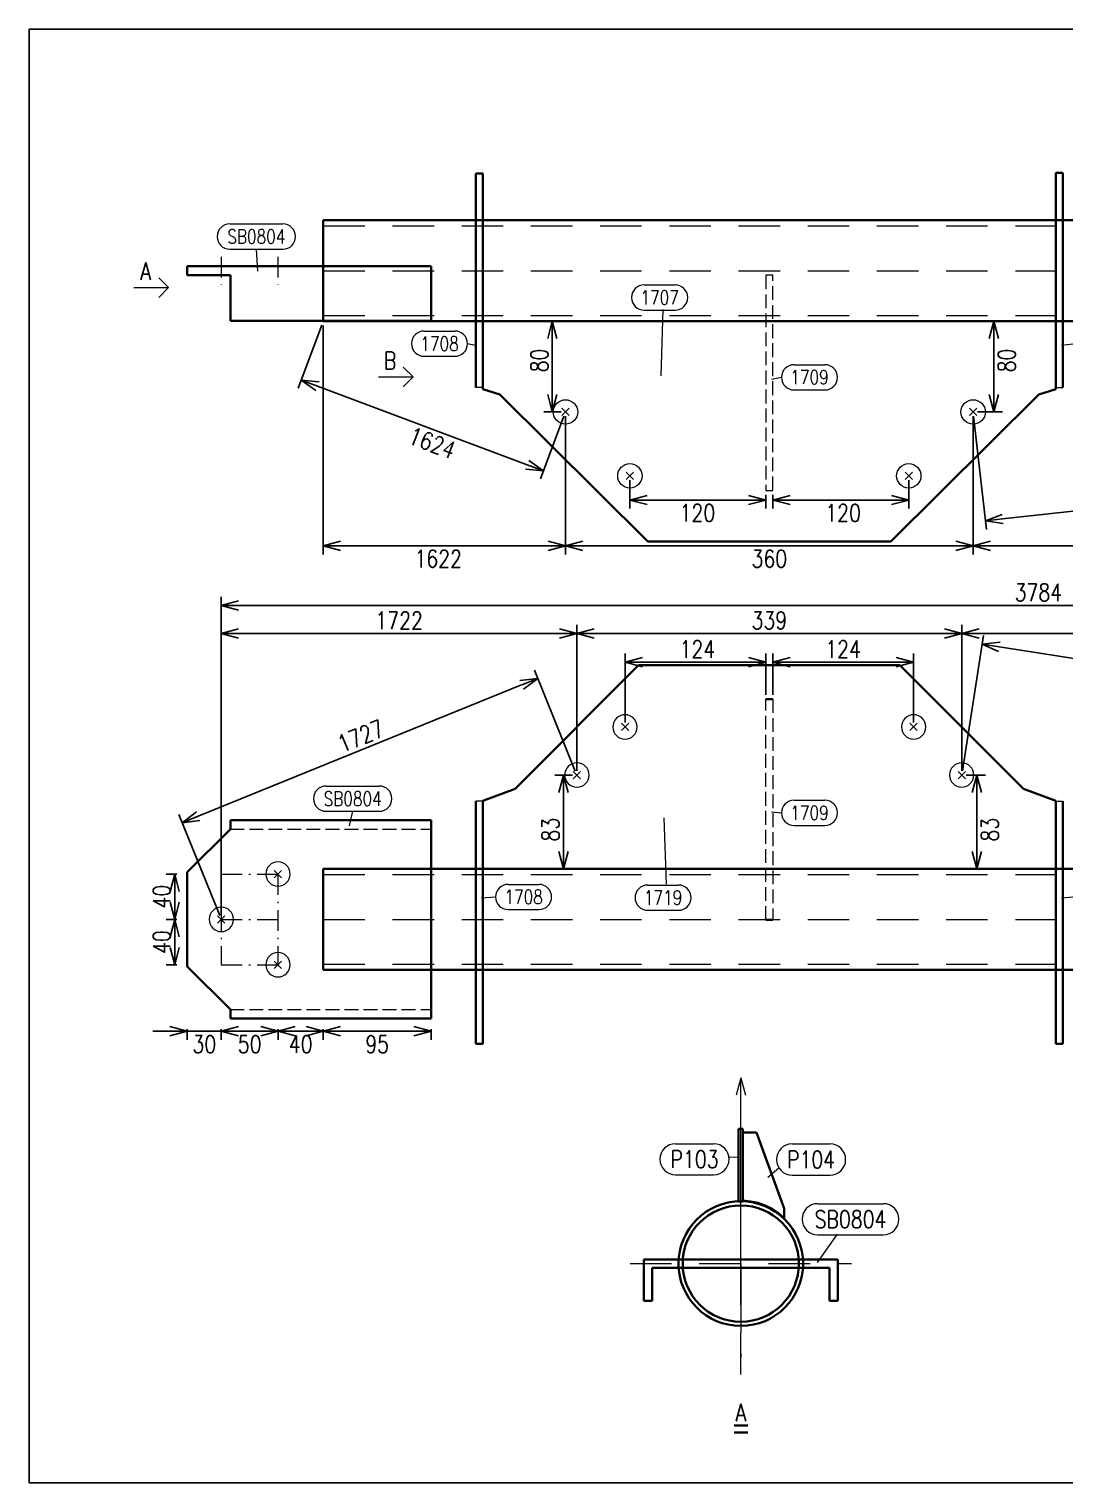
# Model space of a CAD drawing. Extents: x 154981 to 165753, y -86801 to -82885.
# Drawn here: x 158292.1 to 158441.8, y -83946.7 to -83736.7 of the extents above; entities that cross this region are included whole.
import ezdxf
from ezdxf.enums import TextEntityAlignment as Align

# ---------------------------------------------------------------- set-up
doc = ezdxf.new("R2010")
doc.units = 0
doc.header["$MEASUREMENT"] = 0
for name, pattern in [('一点画线', [5.2, 3, -1, 0.2, -1]), ('虚线', [2.75, 2, -0.75]), ('长一点画线', [16.5, 10, -3, 0.5, -3]), ('长虚线', [10, 6, -4])]:
    doc.linetypes.add(name, pattern=pattern)
doc.layers.get('0').update_dxf_attribs({"linetype": 'CONTINUOUS', "lineweight": 25})
doc.layers.get('Defpoints').update_dxf_attribs({"linetype": 'CONTINUOUS'})
doc.layers.add('4', color=7, linetype='CONTINUOUS', lineweight=25)
doc.layers.add('5', color=7, linetype='CONTINUOUS', lineweight=25)
doc.styles.add('DimFont', font='simplex.shx', dxfattribs={"width": 0.8, "bigfont": 'gbhzfs.shx'})
doc.styles.get("Standard").update_dxf_attribs({"font": 'simplex.shx', "width": 0.7, "height": 3, "bigfont": 'gbhzfs.shx'})
doc.dimstyles.new('DHDxfDimStyleOpen30', dxfattribs={"dimtxt": 2.5, "dimasz": 2.5, "dimexe": 1.25, "dimexo": 0.625, "dimtad": 2, "dimtxsty": 'DimFont', "dimblk": 'OPEN30', "dimblk1": 'OPEN30', "dimblk2": 'OPEN30', "dimcen": 2.5, "dimadec": 0, "dimazin": 0, "dimtfac": 1, "dimtmove": 0, "dimatfit": 3, "dimfxl": 0, "dimarcsym": 0})

# ---------------------------------------------------------------- blocks, each defined once
blk = doc.blocks.new('_OPEN30')
at = {"color": 0, "linetype": 'ByBlock', "lineweight": -2}
for p, q in [((-1, 0.268), (0, 0)), ((0, 0), (-1, -0.268)), ((0, 0), (-1, 0))]:
    blk.add_line(p, q, dxfattribs=at)
blk = doc.blocks.new('*D371')
at = {"layer": '5', "color": 3, "linetype": 'Continuous', "lineweight": -2}
for p, q in [((158419.24, -83801.82), (158419.24, -83805.94)), ((158399.58, -83803.92), (158399.58, -83805.94)), ((158416.74, -83804.69), (158402.08, -83804.69))]:
    blk.add_line(p, q, dxfattribs=at)
at = {"layer": 'Defpoints', "color": 0, "linetype": 'Continuous'}
for p in [(158419.24, -83801.2), (158399.58, -83803.29), (158399.58, -83804.69)]:
    blk.add_point(p, dxfattribs=at)
at = {"layer": '5', "color": 3, "linetype": 'Continuous', "lineweight": -2, "xscale": 2.5, "yscale": 2.5, "zscale": 2.5, "rotation": 180}
blk.add_blockref('_OPEN30', (158399.58, -83804.69), dxfattribs=at)
at = {"layer": '5', "color": 3, "linetype": 'Continuous', "lineweight": -2, "xscale": 2.5, "yscale": 2.5, "zscale": 2.5}
blk.add_blockref('_OPEN30', (158419.24, -83804.69), dxfattribs=at)
at = {"layer": '5', "color": 6, "linetype": 'Continuous', "lineweight": 18, "insert": (158409.75, -83806.56), "char_height": 2.5, "attachment_point": 5, "line_spacing_factor": 0.6, "style": 'DimFont'}
blk.add_mtext('120', dxfattribs=at)
blk = doc.blocks.new('*D372')
at = {"layer": '5', "color": 3, "linetype": 'Continuous', "lineweight": -2}
for p, q in [((158378.94, -83801.82), (158378.94, -83805.94)), ((158381.44, -83804.69), (158396.1, -83804.69)), ((158398.6, -83803.92), (158398.6, -83805.94))]:
    blk.add_line(p, q, dxfattribs=at)
at = {"layer": 'Defpoints', "color": 0, "linetype": 'Continuous'}
for p in [(158378.94, -83801.2), (158398.6, -83803.29), (158398.6, -83804.69)]:
    blk.add_point(p, dxfattribs=at)
at = {"layer": '5', "color": 3, "linetype": 'Continuous', "lineweight": -2, "xscale": 2.5, "yscale": 2.5, "zscale": 2.5, "rotation": 180}
blk.add_blockref('_OPEN30', (158378.94, -83804.69), dxfattribs=at)
at = {"layer": '5', "color": 3, "linetype": 'Continuous', "lineweight": -2, "xscale": 2.5, "yscale": 2.5, "zscale": 2.5}
blk.add_blockref('_OPEN30', (158398.6, -83804.69), dxfattribs=at)
at = {"layer": '5', "color": 6, "linetype": 'Continuous', "lineweight": 18, "insert": (158388.69, -83806.56), "char_height": 2.5, "attachment_point": 5, "line_spacing_factor": 0.6, "style": 'DimFont'}
blk.add_mtext('120', dxfattribs=at)
blk = doc.blocks.new('*D373')
at = {"layer": '5', "color": 3, "linetype": 'Continuous', "lineweight": -2}
for p, q in [((158545.3, -83779.49), (158545.3, -83812.55)), ((158428.55, -83792.6), (158428.55, -83812.55)), ((158431.05, -83811.3), (158542.8, -83811.3))]:
    blk.add_line(p, q, dxfattribs=at)
at = {"layer": 'Defpoints', "color": 0, "linetype": 'Continuous'}
for p in [(158545.3, -83778.87), (158428.55, -83791.97), (158545.3, -83811.3)]:
    blk.add_point(p, dxfattribs=at)
at = {"layer": '5', "color": 3, "linetype": 'Continuous', "lineweight": -2, "xscale": 2.5, "yscale": 2.5, "zscale": 2.5, "rotation": 180}
blk.add_blockref('_OPEN30', (158428.55, -83811.3), dxfattribs=at)
at = {"layer": '5', "color": 3, "linetype": 'Continuous', "lineweight": -2, "xscale": 2.5, "yscale": 2.5, "zscale": 2.5}
blk.add_blockref('_OPEN30', (158545.3, -83811.3), dxfattribs=at)
at = {"layer": '5', "color": 6, "linetype": 'Continuous', "lineweight": 18, "insert": (158483.06, -83813.17), "char_height": 2.5, "attachment_point": 5, "line_spacing_factor": 0.6, "style": 'DimFont'}
blk.add_mtext('1622', dxfattribs=at)
blk = doc.blocks.new('*D374')
at = {"layer": '5', "color": 3, "linetype": 'Continuous', "lineweight": -2}
for p, q in [((158369.63, -83792.6), (158369.63, -83812.55)), ((158428.55, -83792.6), (158428.55, -83812.55)), ((158372.13, -83811.3), (158426.05, -83811.3))]:
    blk.add_line(p, q, dxfattribs=at)
at = {"layer": 'Defpoints', "color": 0, "linetype": 'Continuous'}
for p in [(158369.63, -83791.97), (158428.55, -83791.97), (158428.55, -83811.3)]:
    blk.add_point(p, dxfattribs=at)
at = {"layer": '5', "color": 3, "linetype": 'Continuous', "lineweight": -2, "xscale": 2.5, "yscale": 2.5, "zscale": 2.5, "rotation": 180}
blk.add_blockref('_OPEN30', (158369.63, -83811.3), dxfattribs=at)
at = {"layer": '5', "color": 3, "linetype": 'Continuous', "lineweight": -2, "xscale": 2.5, "yscale": 2.5, "zscale": 2.5}
blk.add_blockref('_OPEN30', (158428.55, -83811.3), dxfattribs=at)
at = {"layer": '5', "color": 6, "linetype": 'Continuous', "lineweight": 18, "insert": (158399.09, -83813.17), "char_height": 2.5, "attachment_point": 5, "line_spacing_factor": 0.6, "style": 'DimFont'}
blk.add_mtext('360', dxfattribs=at)
blk = doc.blocks.new('*D375')
at = {"layer": '5', "color": 3, "linetype": 'Continuous', "lineweight": -2}
for p, q in [((158334.64, -83779.49), (158334.64, -83812.55)), ((158369.63, -83792.6), (158369.63, -83812.55)), ((158337.14, -83811.3), (158367.13, -83811.3))]:
    blk.add_line(p, q, dxfattribs=at)
at = {"layer": 'Defpoints', "color": 0, "linetype": 'Continuous'}
for p in [(158334.64, -83778.87), (158369.63, -83791.97), (158369.63, -83811.3)]:
    blk.add_point(p, dxfattribs=at)
at = {"layer": '5', "color": 3, "linetype": 'Continuous', "lineweight": -2, "xscale": 2.5, "yscale": 2.5, "zscale": 2.5, "rotation": 180}
blk.add_blockref('_OPEN30', (158334.64, -83811.3), dxfattribs=at)
at = {"layer": '5', "color": 3, "linetype": 'Continuous', "lineweight": -2, "xscale": 2.5, "yscale": 2.5, "zscale": 2.5}
blk.add_blockref('_OPEN30', (158369.63, -83811.3), dxfattribs=at)
at = {"layer": '5', "color": 6, "linetype": 'Continuous', "lineweight": 18, "insert": (158351.24, -83813.17), "char_height": 2.5, "attachment_point": 5, "line_spacing_factor": 0.6, "style": 'DimFont'}
blk.add_mtext('1622', dxfattribs=at)
blk = doc.blocks.new('*D376')
at = {"layer": '5', "color": 3, "linetype": 'Continuous', "lineweight": -2}
for p, q in [((158319.9, -83864.64), (158319.9, -83818.66)), ((158560.05, -83864.64), (158560.05, -83818.66)), ((158322.4, -83819.91), (158557.55, -83819.91))]:
    blk.add_line(p, q, dxfattribs=at)
at = {"layer": 'Defpoints', "color": 0, "linetype": 'Continuous'}
for p in [(158560.05, -83819.91), (158319.9, -83865.27), (158560.05, -83865.27)]:
    blk.add_point(p, dxfattribs=at)
at = {"layer": '5', "color": 3, "linetype": 'Continuous', "lineweight": -2, "xscale": 2.5, "yscale": 2.5, "zscale": 2.5, "rotation": 180}
blk.add_blockref('_OPEN30', (158319.9, -83819.91), dxfattribs=at)
at = {"layer": '5', "color": 3, "linetype": 'Continuous', "lineweight": -2, "xscale": 2.5, "yscale": 2.5, "zscale": 2.5}
blk.add_blockref('_OPEN30', (158560.05, -83819.91), dxfattribs=at)
at = {"layer": '5', "color": 6, "linetype": 'Continuous', "lineweight": 18, "insert": (158437.97, -83818.04), "char_height": 2.5, "attachment_point": 5, "line_spacing_factor": 0.6, "style": 'DimFont'}
blk.add_mtext('3784', dxfattribs=at)
blk = doc.blocks.new('*D377')
at = {"layer": '5', "color": 3, "linetype": 'Continuous', "lineweight": -2}
for p, q in [((158429.17, -83778.87), (158432.77, -83778.87)), ((158431.52, -83781.37), (158431.52, -83789.47)), ((158429.17, -83791.97), (158432.77, -83791.97))]:
    blk.add_line(p, q, dxfattribs=at)
at = {"layer": 'Defpoints', "color": 0, "linetype": 'Continuous'}
for p in [(158428.55, -83778.87), (158428.55, -83791.97), (158431.52, -83791.97)]:
    blk.add_point(p, dxfattribs=at)
at = {"layer": '5', "color": 3, "linetype": 'Continuous', "lineweight": -2, "xscale": 2.5, "yscale": 2.5, "zscale": 2.5}
for p, rotation in [((158431.52, -83778.87), 90), ((158431.52, -83791.97), 270)]:
    blk.add_blockref('_OPEN30', p, dxfattribs=dict(at, rotation=rotation))
at = {"layer": '5', "color": 6, "linetype": 'Continuous', "lineweight": 18, "insert": (158433.4, -83784.54), "char_height": 2.5, "attachment_point": 5, "rotation": 90, "line_spacing_factor": 0.6, "style": 'DimFont'}
blk.add_mtext('80', dxfattribs=at)
blk = doc.blocks.new('*D378')
at = {"layer": '5', "color": 3, "linetype": 'Continuous', "lineweight": -2}
for p, q in [((158369.01, -83778.87), (158366.48, -83778.87)), ((158367.73, -83781.37), (158367.73, -83789.47)), ((158369.01, -83791.97), (158366.48, -83791.97))]:
    blk.add_line(p, q, dxfattribs=at)
at = {"layer": 'Defpoints', "color": 0, "linetype": 'Continuous'}
for p in [(158369.63, -83778.87), (158367.73, -83791.97), (158369.63, -83791.97)]:
    blk.add_point(p, dxfattribs=at)
at = {"layer": '5', "color": 3, "linetype": 'Continuous', "lineweight": -2, "xscale": 2.5, "yscale": 2.5, "zscale": 2.5}
for p, rotation in [((158367.73, -83778.87), 90), ((158367.73, -83791.97), 270)]:
    blk.add_blockref('_OPEN30', p, dxfattribs=dict(at, rotation=rotation))
at = {"layer": '5', "color": 6, "linetype": 'Continuous', "lineweight": 18, "insert": (158365.86, -83784.54), "char_height": 2.5, "attachment_point": 5, "rotation": 90, "line_spacing_factor": 0.6, "style": 'DimFont'}
blk.add_mtext('80', dxfattribs=at)
blk = doc.blocks.new('*D379')
at = {"layer": '5', "color": 3, "linetype": 'Continuous', "lineweight": -2}
for p, q in [((158545.37, -83779.49), (158547.21, -83795.85)), ((158428.61, -83792.59), (158430.45, -83808.95)), ((158544.58, -83794.89), (158432.8, -83807.43))]:
    blk.add_line(p, q, dxfattribs=at)
at = {"layer": 'Defpoints', "color": 0, "linetype": 'Continuous'}
for p in [(158545.3, -83778.87), (158428.55, -83791.97), (158430.31, -83807.71)]:
    blk.add_point(p, dxfattribs=at)
at = {"layer": '5', "color": 3, "linetype": 'Continuous', "lineweight": -2, "xscale": 2.5, "yscale": 2.5, "zscale": 2.5}
for p, rotation in [((158547.07, -83794.61), 6.402199934181025), ((158430.31, -83807.71), 186.4021999341811)]:
    blk.add_blockref('_OPEN30', p, dxfattribs=dict(at, rotation=rotation))
at = {"layer": '5', "color": 6, "linetype": 'Continuous', "lineweight": 18, "insert": (158483.96, -83803.58), "char_height": 2.5, "attachment_point": 5, "rotation": 6.4022, "line_spacing_factor": 0.6, "style": 'DimFont'}
blk.add_mtext('1624', dxfattribs=at)
blk = doc.blocks.new('*D380')
at = {"layer": '5', "color": 3, "linetype": 'Continuous', "lineweight": -2}
for p, q in [((158334.42, -83779.45), (158331.02, -83788.54)), ((158333.8, -83788.25), (158364.11, -83799.6)), ((158369.41, -83792.56), (158366.01, -83801.64))]:
    blk.add_line(p, q, dxfattribs=at)
at = {"layer": 'Defpoints', "color": 0, "linetype": 'Continuous'}
for p in [(158334.64, -83778.87), (158369.63, -83791.97), (158366.45, -83800.47)]:
    blk.add_point(p, dxfattribs=at)
at = {"layer": '5', "color": 3, "linetype": 'Continuous', "lineweight": -2, "xscale": 2.5, "yscale": 2.5, "zscale": 2.5}
for p, rotation in [((158331.46, -83787.37), 159.47432344717), ((158366.45, -83800.47), 339.4743234471699)]:
    blk.add_blockref('_OPEN30', p, dxfattribs=dict(at, rotation=rotation))
at = {"layer": '5', "color": 6, "linetype": 'Continuous', "lineweight": 18, "insert": (158350.36, -83796.45), "char_height": 2.5, "attachment_point": 5, "rotation": 339.4743, "line_spacing_factor": 0.6, "style": 'DimFont'}
blk.add_mtext('1624', dxfattribs=at)
blk = doc.blocks.new('板孔21.5')
at = {"layer": '5', "color": 7, "linetype": 'Continuous', "lineweight": 13}
for p, q in [((-0.3, -0.3), (0.3, 0.3)), ((0.3, -0.3), (-0.3, 0.3))]:
    blk.add_line(p, q, dxfattribs=at)
blk.add_circle((0, 0), 1, dxfattribs=at)
blk = doc.blocks.new('*D381')
at = {"layer": '5', "color": 3, "linetype": 'Continuous', "lineweight": -2}
for p, q in [((158399.58, -83832.81), (158399.58, -83826.86)), ((158419.94, -83836.84), (158419.94, -83826.86)), ((158417.44, -83828.11), (158402.08, -83828.11))]:
    blk.add_line(p, q, dxfattribs=at)
at = {"layer": 'Defpoints', "color": 0, "linetype": 'Continuous'}
for p in [(158399.58, -83828.11), (158399.58, -83833.44), (158419.94, -83837.47)]:
    blk.add_point(p, dxfattribs=at)
at = {"layer": '5', "color": 3, "linetype": 'Continuous', "lineweight": -2, "xscale": 2.5, "yscale": 2.5, "zscale": 2.5, "rotation": 180}
blk.add_blockref('_OPEN30', (158399.58, -83828.11), dxfattribs=at)
at = {"layer": '5', "color": 3, "linetype": 'Continuous', "lineweight": -2, "xscale": 2.5, "yscale": 2.5, "zscale": 2.5}
blk.add_blockref('_OPEN30', (158419.94, -83828.11), dxfattribs=at)
at = {"layer": '5', "color": 6, "linetype": 'Continuous', "lineweight": 18, "insert": (158409.75, -83826.24), "char_height": 2.5, "attachment_point": 5, "line_spacing_factor": 0.6, "style": 'DimFont'}
blk.add_mtext('124', dxfattribs=at)
blk = doc.blocks.new('*D382')
at = {"layer": '5', "color": 3, "linetype": 'Continuous', "lineweight": -2}
for p, q in [((158378.24, -83836.84), (158378.24, -83826.86)), ((158398.6, -83832.81), (158398.6, -83826.86)), ((158380.74, -83828.11), (158396.1, -83828.11))]:
    blk.add_line(p, q, dxfattribs=at)
at = {"layer": 'Defpoints', "color": 0, "linetype": 'Continuous'}
for p in [(158398.6, -83828.11), (158398.6, -83833.44), (158378.24, -83837.47)]:
    blk.add_point(p, dxfattribs=at)
at = {"layer": '5', "color": 3, "linetype": 'Continuous', "lineweight": -2, "xscale": 2.5, "yscale": 2.5, "zscale": 2.5, "rotation": 180}
blk.add_blockref('_OPEN30', (158378.24, -83828.11), dxfattribs=at)
at = {"layer": '5', "color": 3, "linetype": 'Continuous', "lineweight": -2, "xscale": 2.5, "yscale": 2.5, "zscale": 2.5}
blk.add_blockref('_OPEN30', (158398.6, -83828.11), dxfattribs=at)
at = {"layer": '5', "color": 6, "linetype": 'Continuous', "lineweight": 18, "insert": (158388.69, -83826.24), "char_height": 2.5, "attachment_point": 5, "line_spacing_factor": 0.6, "style": 'DimFont'}
blk.add_mtext('124', dxfattribs=at)
blk = doc.blocks.new('*D383')
at = {"layer": '5', "color": 3, "linetype": 'Continuous', "lineweight": -2}
for p, q in [((158426.89, -83843.79), (158426.89, -83822.71)), ((158560.05, -83864.64), (158560.05, -83822.71)), ((158429.39, -83823.96), (158557.55, -83823.96))]:
    blk.add_line(p, q, dxfattribs=at)
at = {"layer": 'Defpoints', "color": 0, "linetype": 'Continuous'}
for p in [(158560.05, -83823.96), (158426.89, -83844.42), (158560.05, -83865.27)]:
    blk.add_point(p, dxfattribs=at)
at = {"layer": '5', "color": 3, "linetype": 'Continuous', "lineweight": -2, "xscale": 2.5, "yscale": 2.5, "zscale": 2.5, "rotation": 180}
blk.add_blockref('_OPEN30', (158426.89, -83823.96), dxfattribs=at)
at = {"layer": '5', "color": 3, "linetype": 'Continuous', "lineweight": -2, "xscale": 2.5, "yscale": 2.5, "zscale": 2.5}
blk.add_blockref('_OPEN30', (158560.05, -83823.96), dxfattribs=at)
at = {"layer": '5', "color": 6, "linetype": 'Continuous', "lineweight": 18, "insert": (158493.47, -83822.08), "char_height": 2.5, "attachment_point": 5, "line_spacing_factor": 0.6, "style": 'DimFont'}
blk.add_mtext('1722', dxfattribs=at)
blk = doc.blocks.new('*D384')
at = {"layer": '5', "color": 3, "linetype": 'Continuous', "lineweight": -2}
for p, q in [((158371.29, -83843.79), (158371.29, -83822.71)), ((158426.89, -83843.79), (158426.89, -83822.71)), ((158373.79, -83823.96), (158424.39, -83823.96))]:
    blk.add_line(p, q, dxfattribs=at)
at = {"layer": 'Defpoints', "color": 0, "linetype": 'Continuous'}
for p in [(158426.89, -83823.96), (158371.29, -83844.42), (158426.89, -83844.42)]:
    blk.add_point(p, dxfattribs=at)
at = {"layer": '5', "color": 3, "linetype": 'Continuous', "lineweight": -2, "xscale": 2.5, "yscale": 2.5, "zscale": 2.5, "rotation": 180}
blk.add_blockref('_OPEN30', (158371.29, -83823.96), dxfattribs=at)
at = {"layer": '5', "color": 3, "linetype": 'Continuous', "lineweight": -2, "xscale": 2.5, "yscale": 2.5, "zscale": 2.5}
blk.add_blockref('_OPEN30', (158426.89, -83823.96), dxfattribs=at)
at = {"layer": '5', "color": 6, "linetype": 'Continuous', "lineweight": 18, "insert": (158399.09, -83822.08), "char_height": 2.5, "attachment_point": 5, "line_spacing_factor": 0.6, "style": 'DimFont'}
blk.add_mtext('339', dxfattribs=at)
blk = doc.blocks.new('*D385')
at = {"layer": '5', "color": 3, "linetype": 'Continuous', "lineweight": -2}
for p, q in [((158319.9, -83864.64), (158319.9, -83822.71)), ((158371.29, -83843.79), (158371.29, -83822.71)), ((158322.4, -83823.96), (158368.79, -83823.96))]:
    blk.add_line(p, q, dxfattribs=at)
at = {"layer": 'Defpoints', "color": 0, "linetype": 'Continuous'}
for p in [(158371.29, -83823.96), (158371.29, -83844.42), (158319.9, -83865.27)]:
    blk.add_point(p, dxfattribs=at)
at = {"layer": '5', "color": 3, "linetype": 'Continuous', "lineweight": -2, "xscale": 2.5, "yscale": 2.5, "zscale": 2.5, "rotation": 180}
blk.add_blockref('_OPEN30', (158319.9, -83823.96), dxfattribs=at)
at = {"layer": '5', "color": 3, "linetype": 'Continuous', "lineweight": -2, "xscale": 2.5, "yscale": 2.5, "zscale": 2.5}
blk.add_blockref('_OPEN30', (158371.29, -83823.96), dxfattribs=at)
at = {"layer": '5', "color": 6, "linetype": 'Continuous', "lineweight": 18, "insert": (158345.59, -83822.08), "char_height": 2.5, "attachment_point": 5, "line_spacing_factor": 0.6, "style": 'DimFont'}
blk.add_mtext('1722', dxfattribs=at)
blk = doc.blocks.new('*D386')
at = {"layer": '5', "color": 3, "linetype": 'Continuous', "lineweight": -2}
for p, q in [((158427.51, -83844.42), (158430.34, -83844.42)), ((158429.09, -83855.48), (158429.09, -83846.92)), ((158427.51, -83857.98), (158430.34, -83857.98))]:
    blk.add_line(p, q, dxfattribs=at)
at = {"layer": 'Defpoints', "color": 0, "linetype": 'Continuous'}
for p in [(158426.89, -83844.42), (158429.09, -83844.42), (158426.89, -83857.98)]:
    blk.add_point(p, dxfattribs=at)
at = {"layer": '5', "color": 3, "linetype": 'Continuous', "lineweight": -2, "xscale": 2.5, "yscale": 2.5, "zscale": 2.5}
for p, rotation in [((158429.09, -83844.42), 90), ((158429.09, -83857.98), 270)]:
    blk.add_blockref('_OPEN30', p, dxfattribs=dict(at, rotation=rotation))
at = {"layer": '5', "color": 6, "linetype": 'Continuous', "lineweight": 18, "insert": (158430.97, -83852.31), "char_height": 2.5, "attachment_point": 5, "rotation": 90, "line_spacing_factor": 0.6, "style": 'DimFont'}
blk.add_mtext('83', dxfattribs=at)
blk = doc.blocks.new('*D387')
at = {"layer": '5', "color": 3, "linetype": 'Continuous', "lineweight": -2}
for p, q in [((158370.66, -83844.42), (158368.1, -83844.42)), ((158369.35, -83855.48), (158369.35, -83846.92)), ((158370.66, -83857.98), (158368.1, -83857.98))]:
    blk.add_line(p, q, dxfattribs=at)
at = {"layer": 'Defpoints', "color": 0, "linetype": 'Continuous'}
for p in [(158369.35, -83844.42), (158371.29, -83844.42), (158371.29, -83857.98)]:
    blk.add_point(p, dxfattribs=at)
at = {"layer": '5', "color": 3, "linetype": 'Continuous', "lineweight": -2, "xscale": 2.5, "yscale": 2.5, "zscale": 2.5}
for p, rotation in [((158369.35, -83844.42), 90), ((158369.35, -83857.98), 270)]:
    blk.add_blockref('_OPEN30', p, dxfattribs=dict(at, rotation=rotation))
at = {"layer": '5', "color": 6, "linetype": 'Continuous', "lineweight": 18, "insert": (158367.48, -83852.31), "char_height": 2.5, "attachment_point": 5, "rotation": 90, "line_spacing_factor": 0.6, "style": 'DimFont'}
blk.add_mtext('83', dxfattribs=at)
blk = doc.blocks.new('*D388')
at = {"layer": '5', "color": 3, "linetype": 'Continuous', "lineweight": -2}
for p, q in [((158426.99, -83843.8), (158430.04, -83824.28)), ((158560.54, -83845.98), (158432.32, -83825.9)), ((158560.14, -83864.65), (158563.2, -83845.13))]:
    blk.add_line(p, q, dxfattribs=at)
at = {"layer": 'Defpoints', "color": 0, "linetype": 'Continuous'}
for p in [(158429.85, -83825.52), (158426.89, -83844.42), (158560.05, -83865.27)]:
    blk.add_point(p, dxfattribs=at)
at = {"layer": '5', "color": 3, "linetype": 'Continuous', "lineweight": -2, "xscale": 2.5, "yscale": 2.5, "zscale": 2.5}
for p, rotation in [((158429.85, -83825.52), 171.1003112981904), ((158563.01, -83846.37), 351.1003112981903)]:
    blk.add_blockref('_OPEN30', p, dxfattribs=dict(at, rotation=rotation))
at = {"layer": '5', "color": 6, "linetype": 'Continuous', "lineweight": 18, "insert": (158492.5, -83833.43), "char_height": 2.5, "attachment_point": 5, "rotation": 351.1003, "line_spacing_factor": 0.6, "style": 'DimFont'}
blk.add_mtext('1727', dxfattribs=at)
blk = doc.blocks.new('*D389')
at = {"layer": '5', "color": 3, "linetype": 'Continuous', "lineweight": -2}
for p, q in [((158371.05, -83843.84), (158365.15, -83829.29)), ((158316.54, -83850.36), (158363.3, -83831.39)), ((158319.66, -83864.69), (158313.76, -83850.14))]:
    blk.add_line(p, q, dxfattribs=at)
at = {"layer": 'Defpoints', "color": 0, "linetype": 'Continuous'}
for p in [(158365.62, -83830.45), (158371.29, -83844.42), (158319.9, -83865.27)]:
    blk.add_point(p, dxfattribs=at)
at = {"layer": '5', "color": 3, "linetype": 'Continuous', "lineweight": -2, "xscale": 2.5, "yscale": 2.5, "zscale": 2.5}
for p, rotation in [((158365.62, -83830.45), 22.08376560444265), ((158314.23, -83851.3), 202.0837656044426)]:
    blk.add_blockref('_OPEN30', p, dxfattribs=dict(at, rotation=rotation))
at = {"layer": '5', "color": 6, "linetype": 'Continuous', "lineweight": 18, "insert": (158340.04, -83838.8), "char_height": 2.5, "attachment_point": 5, "rotation": 22.0838, "line_spacing_factor": 0.6, "style": 'DimFont'}
blk.add_mtext('1727', dxfattribs=at)
blk = doc.blocks.new('*D396')
at = {"layer": '5', "color": 3, "linetype": 'Continuous', "lineweight": -2}
for p, q in [((158313.45, -83865.27), (158311.91, -83865.27)), ((158313.16, -83867.77), (158313.16, -83869.32)), ((158313.45, -83871.82), (158311.91, -83871.82))]:
    blk.add_line(p, q, dxfattribs=at)
at = {"layer": 'Defpoints', "color": 0, "linetype": 'Continuous'}
for p in [(158314.07, -83865.27), (158313.16, -83871.82), (158314.07, -83871.82)]:
    blk.add_point(p, dxfattribs=at)
at = {"layer": '5', "color": 3, "linetype": 'Continuous', "lineweight": -2, "xscale": 2.5, "yscale": 2.5, "zscale": 2.5}
for p, rotation in [((158313.16, -83865.27), 90), ((158313.16, -83871.82), 270)]:
    blk.add_blockref('_OPEN30', p, dxfattribs=dict(at, rotation=rotation))
at = {"layer": '5', "color": 6, "linetype": 'Continuous', "lineweight": 18, "insert": (158311.28, -83868.55), "char_height": 2.5, "attachment_point": 5, "rotation": 90, "line_spacing_factor": 0.6, "style": 'DimFont'}
blk.add_mtext('40', dxfattribs=at)
blk = doc.blocks.new('*D397')
at = {"layer": '5', "color": 3, "linetype": 'Continuous', "lineweight": -2}
for p, q in [((158313.45, -83858.72), (158311.91, -83858.72)), ((158313.16, -83861.22), (158313.16, -83862.77)), ((158313.45, -83865.27), (158311.91, -83865.27))]:
    blk.add_line(p, q, dxfattribs=at)
at = {"layer": 'Defpoints', "color": 0, "linetype": 'Continuous'}
for p in [(158314.07, -83858.72), (158313.16, -83865.27), (158314.07, -83865.27)]:
    blk.add_point(p, dxfattribs=at)
at = {"layer": '5', "color": 3, "linetype": 'Continuous', "lineweight": -2, "xscale": 2.5, "yscale": 2.5, "zscale": 2.5}
for p, rotation in [((158313.16, -83858.72), 90), ((158313.16, -83865.27), 270)]:
    blk.add_blockref('_OPEN30', p, dxfattribs=dict(at, rotation=rotation))
at = {"layer": '5', "color": 6, "linetype": 'Continuous', "lineweight": 18, "insert": (158311.28, -83861.99), "char_height": 2.5, "attachment_point": 5, "rotation": 90, "line_spacing_factor": 0.6, "style": 'DimFont'}
blk.add_mtext('40', dxfattribs=at)
blk = doc.blocks.new('*D398')
at = {"layer": '5', "color": 3, "linetype": 'Continuous', "lineweight": -2}
for p, q in [((158334.64, -83881.14), (158334.64, -83882.68)), ((158337.14, -83881.43), (158347.7, -83881.43)), ((158350.2, -83881.14), (158350.2, -83882.68))]:
    blk.add_line(p, q, dxfattribs=at)
at = {"layer": 'Defpoints', "color": 0, "linetype": 'Continuous'}
for p in [(158334.64, -83880.51), (158350.2, -83880.51), (158350.2, -83881.43)]:
    blk.add_point(p, dxfattribs=at)
at = {"layer": '5', "color": 3, "linetype": 'Continuous', "lineweight": -2, "xscale": 2.5, "yscale": 2.5, "zscale": 2.5, "rotation": 180}
blk.add_blockref('_OPEN30', (158334.64, -83881.43), dxfattribs=at)
at = {"layer": '5', "color": 3, "linetype": 'Continuous', "lineweight": -2, "xscale": 2.5, "yscale": 2.5, "zscale": 2.5}
blk.add_blockref('_OPEN30', (158350.2, -83881.43), dxfattribs=at)
at = {"layer": '5', "color": 6, "linetype": 'Continuous', "lineweight": 18, "insert": (158342.42, -83883.3), "char_height": 2.5, "attachment_point": 5, "line_spacing_factor": 0.6, "style": 'DimFont'}
blk.add_mtext('95', dxfattribs=at)
blk = doc.blocks.new('*D399')
at = {"layer": '5', "color": 3, "linetype": 'Continuous', "lineweight": -2}
for p, q in [((158328.09, -83881.14), (158328.09, -83882.68)), ((158330.59, -83881.43), (158332.14, -83881.43)), ((158334.64, -83881.14), (158334.64, -83882.68))]:
    blk.add_line(p, q, dxfattribs=at)
at = {"layer": 'Defpoints', "color": 0, "linetype": 'Continuous'}
for p in [(158328.09, -83880.51), (158334.64, -83880.51), (158334.64, -83881.43)]:
    blk.add_point(p, dxfattribs=at)
at = {"layer": '5', "color": 3, "linetype": 'Continuous', "lineweight": -2, "xscale": 2.5, "yscale": 2.5, "zscale": 2.5, "rotation": 180}
blk.add_blockref('_OPEN30', (158328.09, -83881.43), dxfattribs=at)
at = {"layer": '5', "color": 3, "linetype": 'Continuous', "lineweight": -2, "xscale": 2.5, "yscale": 2.5, "zscale": 2.5}
blk.add_blockref('_OPEN30', (158334.64, -83881.43), dxfattribs=at)
at = {"layer": '5', "color": 6, "linetype": 'Continuous', "lineweight": 18, "insert": (158331.36, -83883.3), "char_height": 2.5, "attachment_point": 5, "line_spacing_factor": 0.6, "style": 'DimFont'}
blk.add_mtext('40', dxfattribs=at)
blk = doc.blocks.new('*D400')
at = {"layer": '5', "color": 3, "linetype": 'Continuous', "lineweight": -2}
for p, q in [((158319.9, -83881.14), (158319.9, -83882.68)), ((158322.4, -83881.43), (158325.59, -83881.43)), ((158328.09, -83881.14), (158328.09, -83882.68))]:
    blk.add_line(p, q, dxfattribs=at)
at = {"layer": 'Defpoints', "color": 0, "linetype": 'Continuous'}
for p in [(158319.9, -83880.51), (158328.09, -83880.51), (158328.09, -83881.43)]:
    blk.add_point(p, dxfattribs=at)
at = {"layer": '5', "color": 3, "linetype": 'Continuous', "lineweight": -2, "xscale": 2.5, "yscale": 2.5, "zscale": 2.5, "rotation": 180}
blk.add_blockref('_OPEN30', (158319.9, -83881.43), dxfattribs=at)
at = {"layer": '5', "color": 3, "linetype": 'Continuous', "lineweight": -2, "xscale": 2.5, "yscale": 2.5, "zscale": 2.5}
blk.add_blockref('_OPEN30', (158328.09, -83881.43), dxfattribs=at)
at = {"layer": '5', "color": 6, "linetype": 'Continuous', "lineweight": 18, "insert": (158323.99, -83883.3), "char_height": 2.5, "attachment_point": 5, "line_spacing_factor": 0.6, "style": 'DimFont'}
blk.add_mtext('50', dxfattribs=at)
blk = doc.blocks.new('*D401')
at = {"layer": '5', "color": 3, "linetype": 'Continuous', "lineweight": -2}
for p, q in [((158312.48, -83881.43), (158309.98, -83881.43)), ((158314.98, -83881.14), (158314.98, -83882.68)), ((158314.98, -83881.43), (158319.9, -83881.43)), ((158319.9, -83881.14), (158319.9, -83882.68)), ((158322.4, -83881.43), (158324.9, -83881.43))]:
    blk.add_line(p, q, dxfattribs=at)
at = {"layer": 'Defpoints', "color": 0, "linetype": 'Continuous'}
for p in [(158314.98, -83880.51), (158319.9, -83880.51), (158319.9, -83881.43)]:
    blk.add_point(p, dxfattribs=at)
at = {"layer": '5', "color": 3, "linetype": 'Continuous', "lineweight": -2, "xscale": 2.5, "yscale": 2.5, "zscale": 2.5}
blk.add_blockref('_OPEN30', (158314.98, -83881.43), dxfattribs=at)
at = {"layer": '5', "color": 3, "linetype": 'Continuous', "lineweight": -2, "xscale": 2.5, "yscale": 2.5, "zscale": 2.5, "rotation": 180}
blk.add_blockref('_OPEN30', (158319.9, -83881.43), dxfattribs=at)
at = {"layer": '5', "color": 6, "linetype": 'Continuous', "lineweight": 18, "insert": (158317.44, -83883.3), "char_height": 2.5, "attachment_point": 5, "line_spacing_factor": 0.6, "style": 'DimFont'}
blk.add_mtext('30', dxfattribs=at)
blk = doc.blocks.new('CTDHK')
at = {"color": 0, "linetype": 'Continuous'}
for p, q in [((0, 210), (297, 210)), ((0, 0), (0, 210)), ((297, 0), (0, 0))]:
    blk.add_line(p, q, dxfattribs=at)

msp = doc.modelspace()

# ---------------------------------------------------------------- linework, layer by layer
at = {"layer": '4', "color": 1, "linetype": 'Continuous', "lineweight": 18}
msp.add_lwpolyline([(158292.11666, -83736.66733), (158292.11666, -83946.66733), (158589.11666, -83946.66733), (158589.11666, -83736.66733)], close=True, dxfattribs=at)
at = {"layer": '5', "color": 7, "linetype": 'Continuous', "lineweight": 35}
for p, q in [((158356.68261, -83757.50695), (158357.66554, -83757.50695)), ((158356.68261, -83788.45332), (158356.68261, -83757.50695)), ((158357.66554, -83757.50695), (158357.66554, -83788.45332)), ((158440.51138, -83757.43148), (158440.51138, -83788.45332)), ((158441.4943, -83757.43148), (158440.51138, -83757.43148)), ((158441.4943, -83788.45332), (158441.4943, -83757.43148)), ((158545.30171, -83764.28915), (158334.63969, -83764.28915)), ((158334.63969, -83764.28915), (158334.63969, -83778.86915)), ((158350.20261, -83770.92387), (158314.98127, -83770.92387)), ((158314.98127, -83770.92387), (158314.98127, -83772.23443)), ((158350.20261, -83778.78724), (158350.20261, -83770.92387)), ((158314.98127, -83772.23443), (158321.20643, -83772.23443)), ((158321.20643, -83772.23443), (158321.20643, -83778.78724)), ((158321.20643, -83778.78724), (158350.20261, -83778.78724)), ((158334.63969, -83778.86915), (158545.30171, -83778.86915)), ((158357.66554, -83788.69836), (158357.66554, -83778.86915)), ((158357.66554, -83778.86915), (158440.51138, -83778.86915)), ((158440.51138, -83778.86915), (158440.51138, -83788.69836)), ((158360.12284, -83789.45999), (158357.66554, -83788.69836)), ((158381.52304, -83810.68797), (158360.12284, -83789.45999)), ((158438.05407, -83789.45999), (158416.65387, -83810.68797)), ((158440.51138, -83788.69836), (158438.05407, -83789.45999)), ((158416.65387, -83810.68797), (158381.52304, -83810.68797)), ((158362.36769, -83846.3871), (158380.2068, -83828.54799)), ((158380.2068, -83828.54799), (158417.97011, -83828.54799)), ((158417.97011, -83828.54799), (158435.80923, -83846.3871)), ((158398.59699, -83833.43523), (158399.57992, -83833.43523)), ((158357.66554, -83848.14954), (158362.36769, -83846.3871)), ((158435.80923, -83846.3871), (158440.51138, -83848.14954)), ((158356.68261, -83848.18018), (158356.68261, -83883.26457)), ((158357.66554, -83857.97876), (158357.66554, -83848.14954)), ((158357.66554, -83883.26457), (158357.66554, -83848.18018)), ((158440.51138, -83848.14954), (158440.51138, -83857.97876)), ((158440.51138, -83883.26457), (158440.51138, -83848.18018)), ((158441.4943, -83848.18018), (158441.4943, -83883.26457)), ((158314.98127, -83858.47022), (158321.20643, -83852.24505)), ((158321.20643, -83850.93449), (158350.20261, -83850.93449)), ((158321.20643, -83852.24505), (158321.20643, -83850.93449)), ((158350.20261, -83850.93449), (158350.20261, -83879.60303)), ((158314.98127, -83872.0673), (158314.98127, -83858.47022)), ((158334.63969, -83857.97876), (158545.30171, -83857.97876)), ((158334.63969, -83872.55876), (158334.63969, -83857.97876)), ((158440.51138, -83857.97876), (158357.66554, -83857.97876)), ((158357.66554, -83866.11016), (158357.66554, -83865.35286)), ((158399.57992, -83865.35286), (158398.59699, -83865.35286)), ((158440.51138, -83865.35286), (158440.51138, -83866.11016)), ((158321.20643, -83878.29247), (158314.98127, -83872.0673)), ((158545.30171, -83872.55876), (158334.63969, -83872.55876)), ((158321.20643, -83879.60303), (158321.20643, -83878.29247)), ((158350.20261, -83879.60303), (158321.20643, -83879.60303)), ((158356.68261, -83883.26457), (158357.66554, -83883.26457)), ((158441.4943, -83883.26457), (158440.51138, -83883.26457)), ((158394.65603, -83895.5307), (158395.25603, -83895.5307)), ((158394.65603, -83906.0307), (158394.65603, -83895.5307)), ((158395.25603, -83895.5307), (158395.25603, -83906.0307)), ((158395.25603, -83896.0307), (158395.25603, -83905.89282)), ((158397.25603, -83896.0307), (158395.25603, -83896.0307)), ((158401.25603, -83907.0307), (158397.25603, -83896.0307)), ((158395.25603, -83906.0307), (158394.65603, -83906.0307)), ((158395.25603, -83905.89282), (158396.35968, -83905.99555)), ((158396.35968, -83905.99555), (158397.44267, -83906.23169)), ((158397.44267, -83906.23169), (158398.48891, -83906.59775)), ((158398.48891, -83906.59775), (158399.48288, -83907.0883)), ((158399.48288, -83907.0883), (158400.40983, -83907.69605)), ((158401.25603, -83908.41199), (158401.25603, -83907.0307)), ((158400.40983, -83907.69605), (158401.25603, -83908.41199)), ((158380.96608, -83914.3882), (158380.96608, -83920.3882)), ((158408.96608, -83914.3882), (158380.96608, -83914.3882)), ((158382.16608, -83915.5882), (158407.76608, -83915.5882)), ((158382.16608, -83920.3882), (158382.16608, -83915.5882)), ((158407.76608, -83915.5882), (158407.76608, -83920.3882)), ((158408.96608, -83920.3882), (158408.96608, -83914.3882)), ((158380.96608, -83920.3882), (158382.16608, -83920.3882)), ((158407.76608, -83920.3882), (158408.96608, -83920.3882))]:
    msp.add_line(p, q, dxfattribs=at)
at = {"layer": '5', "color": 3, "linetype": 'Continuous', "lineweight": 18}
for p, q in [((158321.11103, -83764.82022), (158328.80603, -83764.82022)), ((158321.11103, -83768.46522), (158328.80603, -83768.46522)), ((158325.17676, -83771.62749), (158324.95853, -83768.46522)), ((158381.01071, -83773.62253), (158385.46571, -83773.62253)), ((158381.01071, -83777.26753), (158385.46571, -83777.26753)), ((158383.70335, -83777.15072), (158383.38716, -83786.73248)), ((158349.20377, -83780.28665), (158353.65877, -83780.28665)), ((158356.8448, -83782.42555), (158355.48127, -83782.10915)), ((158441.33211, -83782.31626), (158442.96127, -83782.10915)), ((158349.20377, -83783.93165), (158353.65877, -83783.93165)), ((158402.66377, -83785.14665), (158407.11877, -83785.14665)), ((158399.41773, -83787.23143), (158400.84127, -83786.96915)), ((158402.66377, -83788.79165), (158407.11877, -83788.79165)), ((158335.03201, -83846.00879), (158342.72701, -83846.00879)), ((158402.66377, -83848.05626), (158407.11877, -83848.05626)), ((158335.03201, -83849.65379), (158342.72701, -83849.65379)), ((158338.44395, -83851.76263), (158338.87951, -83849.65379)), ((158384.21525, -83860.16392), (158383.89179, -83850.57903)), ((158399.41773, -83849.7188), (158400.84127, -83849.87876)), ((158402.66377, -83851.70126), (158407.11877, -83851.70126)), ((158361.35377, -83860.20626), (158365.80877, -83860.20626)), ((158381.50586, -83860.3069), (158385.96086, -83860.3069)), ((158357.50335, -83862.16842), (158359.53127, -83862.02876)), ((158441.33211, -83862.16842), (158442.96127, -83862.02876)), ((158361.35377, -83863.85126), (158365.80877, -83863.85126)), ((158381.50586, -83863.9519), (158385.96086, -83863.9519)), ((158385.53772, -83897.66697), (158391.03772, -83897.66697)), ((158402.36792, -83897.7116), (158407.86792, -83897.7116)), ((158394.77355, -83899.60671), (158393.2346, -83899.67518)), ((158398.86813, -83902.4951), (158400.44445, -83901.16187)), ((158385.53772, -83902.16697), (158391.03772, -83902.16697)), ((158402.36792, -83902.2116), (158407.86792, -83902.2116)), ((158406.06716, -83906.3324), (158415.56716, -83906.3324)), ((158406.03017, -83914.82844), (158408.92254, -83910.72685)), ((158406.06716, -83910.8324), (158415.56716, -83910.8324))]:
    msp.add_line(p, q, dxfattribs=at)
at = {"layer": '5', "color": 7, "linetype": '长虚线', "lineweight": 18}
for p, q in [((158334.63969, -83765.09915), (158545.30171, -83765.09915)), ((158334.63969, -83778.05915), (158545.30171, -83778.05915)), ((158334.63969, -83858.78876), (158545.30171, -83858.78876)), ((158334.63969, -83871.74876), (158545.30171, -83871.74876))]:
    msp.add_line(p, q, dxfattribs=at)
at = {"layer": '5', "color": 7, "linetype": '一点画线', "lineweight": 18}
for p, q in [((158319.89587, -83769.55415), (158319.89587, -83773.60415)), ((158328.08688, -83769.55415), (158328.08688, -83773.60415)), ((158328.08688, -83769.55415), (158328.08688, -83773.60415))]:
    msp.add_line(p, q, dxfattribs=at)
at = {"layer": '5', "color": 6, "linetype": 'Continuous', "lineweight": 13}
for p, q in [((158312.27698, -83774.00957), (158310.86277, -83772.59535)), ((158307.27698, -83774.00957), (158312.27698, -83774.00957)), ((158312.27698, -83774.00957), (158310.86277, -83775.42378)), ((158347.60165, -83786.91917), (158346.18744, -83785.50496)), ((158342.60165, -83786.91917), (158347.60165, -83786.91917)), ((158347.60165, -83786.91917), (158346.18744, -83788.33338))]:
    msp.add_line(p, q, dxfattribs=at)
at = {"layer": '5', "color": 56, "linetype": '长虚线', "lineweight": 18}
for p, q in [((158334.63969, -83771.57915), (158545.30171, -83771.57915)), ((158334.63969, -83865.26876), (158545.30171, -83865.26876))]:
    msp.add_line(p, q, dxfattribs=at)
at = {"layer": '5', "color": 7, "linetype": '虚线', "lineweight": 18}
for p, q in [((158398.59699, -83772.23443), (158398.59699, -83803.29346)), ((158399.57992, -83772.23443), (158398.59699, -83772.23443)), ((158399.57992, -83803.29346), (158399.57992, -83772.23443)), ((158357.66554, -83788.45332), (158356.68261, -83788.45332)), ((158440.51138, -83788.45332), (158441.4943, -83788.45332)), ((158398.59699, -83803.29346), (158399.57992, -83803.29346)), ((158398.59699, -83865.35286), (158398.59699, -83833.43523)), ((158399.57992, -83833.43523), (158399.57992, -83865.35286)), ((158357.66554, -83848.18018), (158356.68261, -83848.18018)), ((158440.51138, -83848.18018), (158441.4943, -83848.18018)), ((158321.20643, -83852.24505), (158350.20261, -83852.24505)), ((158321.20643, -83878.29247), (158350.20261, -83878.29247))]:
    msp.add_line(p, q, dxfattribs=at)
at = {"layer": '5', "color": 240, "linetype": '一点画线', "lineweight": 18}
for p, q in [((158319.89587, -83858.71595), (158319.89587, -83871.82157)), ((158319.89587, -83858.71595), (158328.08688, -83858.71595)), ((158328.08688, -83858.71595), (158328.08688, -83871.82157)), ((158319.89587, -83865.26876), (158328.08688, -83865.26876)), ((158319.89587, -83871.82157), (158328.08688, -83871.82157))]:
    msp.add_line(p, q, dxfattribs=at)
at = {"layer": '5', "color": 7, "linetype": '长一点画线', "lineweight": 18}
for p, q in [((158394.96608, -83888.14237), (158394.2962, -83890.64237)), ((158394.96608, -83888.14237), (158394.2962, -83890.64237)), ((158394.96608, -83888.14237), (158395.63595, -83890.64237)), ((158394.96608, -83888.14237), (158395.63595, -83890.64237)), ((158394.96608, -83914.9882), (158394.96608, -83888.14237))]:
    msp.add_line(p, q, dxfattribs=at)
at = {"layer": '5', "color": 240, "linetype": '长一点画线', "lineweight": 18}
for p, q in [((158394.95603, -83906.0307), (158394.95603, -83895.5307)), ((158394.96608, -83914.9882), (158394.96608, -83900.9882)), ((158394.96608, -83914.9882), (158394.96608, -83928.9882))]:
    msp.add_line(p, q, dxfattribs=at)
at = {"layer": '5', "color": 240, "linetype": '长虚线', "lineweight": 18}
for p, q in [((158394.96608, -83930.9882), (158394.96608, -83898.9882)), ((158378.96608, -83914.9882), (158410.96608, -83914.9882))]:
    msp.add_line(p, q, dxfattribs=at)
at = {"layer": '5', "color": 3, "linetype": 'Continuous', "lineweight": 35}
for p, q in [((158393.98571, -83938.38756), (158395.98571, -83938.38756)), ((158393.98571, -83939.38756), (158395.98571, -83939.38756))]:
    msp.add_line(p, q, dxfattribs=at)
at = {"layer": '5', "color": 7, "linetype": 'Continuous', "lineweight": 35}
for radius in [9, 9, 8.4, 8.4]:
    msp.add_circle((158394.96608, -83914.9882), radius, dxfattribs=at)
at = {"layer": '5', "color": 3, "linetype": 'Continuous', "lineweight": 18}
for centre, radius, start, end in [((158321.11103, -83766.64272), 1.8225, 90, 270), ((158328.80603, -83766.64272), 1.8225, 270, 90), ((158381.01071, -83775.44503), 1.8225, 90, 270), ((158385.46571, -83775.44503), 1.8225, 270, 90), ((158349.20377, -83782.10915), 1.8225, 90, 270), ((158353.65877, -83782.10915), 1.8225, 270, 90), ((158402.66377, -83786.96915), 1.8225, 90, 270), ((158407.11877, -83786.96915), 1.8225, 270, 90), ((158335.03201, -83847.83129), 1.8225, 90, 270), ((158342.72701, -83847.83129), 1.8225, 270, 90), ((158402.66377, -83849.87876), 1.8225, 90, 270), ((158407.11877, -83849.87876), 1.8225, 270, 90), ((158361.35377, -83862.02876), 1.8225, 90, 270), ((158365.80877, -83862.02876), 1.8225, 270, 90), ((158381.50586, -83862.1294), 1.8225, 90, 270), ((158385.96086, -83862.1294), 1.8225, 270, 90), ((158385.53772, -83899.91697), 2.25, 90, 270), ((158391.03772, -83899.91697), 2.25, 270, 90), ((158402.36792, -83899.9616), 2.25, 90, 270), ((158407.86792, -83899.9616), 2.25, 270, 90), ((158406.06716, -83908.5824), 2.25, 90, 270), ((158415.56716, -83908.5824), 2.25, 270, 90)]:
    msp.add_arc(centre, radius, start, end, dxfattribs=at)

# ---------------------------------------------------------------- block references
at = {"color": 2, "linetype": 'Continuous'}
msp.add_blockref('CTDHK', (158292.11666, -83946.66733), dxfattribs=at)
at = {"layer": '5', "color": 7, "linetype": 'Continuous', "lineweight": 35, "xscale": 1.760939999999246, "yscale": 1.760939999999246, "zscale": 1.76094}
for p in [(158369.63181, -83791.97004), (158428.54511, -83791.97004), (158378.93624, -83801.1996), (158419.24067, -83801.1996)]:
    msp.add_blockref('板孔21.5', p, dxfattribs=at)
at = {"layer": '5', "color": 7, "linetype": 'Continuous', "lineweight": 35, "xscale": -1.760939999999246, "yscale": 1.760939999999246, "zscale": 1.76094, "rotation": 180}
for p in [(158378.23754, -83837.46754), (158419.93937, -83837.46754), (158371.28724, -83844.41785), (158426.88967, -83844.41785), (158328.08688, -83858.71595), (158319.89587, -83865.26876), (158328.08688, -83871.82157)]:
    msp.add_blockref('板孔21.5', p, dxfattribs=at)

# ---------------------------------------------------------------- texts
at = {"layer": '5', "color": 6, "linetype": 'Continuous', "lineweight": 18, "width": 0.8}
for s, height, p in [('SB0804', 2.025, (158324.95853, -83766.64272)), ('1707', 2.025, (158383.23821, -83775.44503)), ('1708', 2.025, (158351.43127, -83782.10915)), ('1709', 2.025, (158404.89127, -83786.96915)), ('SB0804', 2.025, (158338.87951, -83847.83129)), ('1709', 2.025, (158404.89127, -83849.87876)), ('1708', 2.025, (158363.58127, -83862.02876)), ('1719', 2.025, (158383.73336, -83862.1294)), ('P103', 2.5, (158388.28772, -83899.91697)), ('P104', 2.5, (158405.11792, -83899.9616)), ('SB0804', 2.5, (158410.81716, -83908.5824))]:
    msp.add_text(s, height=height, dxfattribs=at).set_placement(p, align=Align.MIDDLE_CENTER)
at = {"layer": '5', "color": 6, "linetype": 'Continuous', "lineweight": 13, "width": 0.8}
for s, p in [('A', (158308.97498, -83771.64468)), ('B', (158344.29966, -83784.55428))]:
    msp.add_text(s, height=2.5, dxfattribs=at).set_placement(p, align=Align.MIDDLE_CENTER)
at = {"layer": '5', "color": 6, "linetype": 'Continuous', "lineweight": 18, "width": 0.8}
msp.add_text('A', height=2.5, dxfattribs=at).set_placement((158394.98571, -83935.26256), align=Align.TOP_CENTER)

# ---------------------------------------------------------------- dimensions: what is measured, and where the dimension line sits
at = {"layer": '5', "color": 3, "linetype": 'Continuous', "lineweight": 18}
for base, p1, p2, angle, text, picture, middle in [((158366.4484, -83800.47283), (158334.63969, -83778.86915), (158369.63181, -83791.97004), 339.4743234, '1624', '*D380', (158351.01591, -83794.69497)), ((158367.73252, -83791.97004), (158369.63181, -83778.86915), (158369.63181, -83791.97004), 270, '80', '*D378', (158367.73252, -83784.53915)), ((158431.52002, -83791.97004), (158428.54511, -83778.86915), (158428.54511, -83791.97004), 270, '80', '*D377', (158431.52002, -83784.53915)), ((158430.3111, -83807.70875), (158545.30171, -83778.86915), (158428.54511, -83791.97004), 186.4021999, '1624', '*D379', (158483.74972, -83801.71257)), ((158429.84953, -83825.51593), (158560.04553, -83865.26876), (158426.88967, -83844.41785), 171.1003113, '1727', '*D388', (158492.21198, -83835.28128)), ((158365.61881, -83830.44683), (158319.89587, -83865.26876), (158371.28724, -83844.41785), 22.0837656, '1727', '*D389', (158340.74678, -83840.53811)), ((158369.35252, -83844.41785), (158371.28724, -83857.97876), (158371.28724, -83844.41785), 90, '83', '*D387', (158369.35252, -83852.30876)), ((158429.09002, -83844.41785), (158426.88967, -83857.97876), (158426.88967, -83844.41785), 90, '83', '*D386', (158429.09002, -83852.30876))]:
    dim = msp.add_linear_dim(base=base, p1=p1, p2=p2, angle=angle, text=text, dimstyle='DHDxfDimStyleOpen30', override={"dimtxt": 2.5, "dimclrd": 3, "dimclre": 3, "dimclrt": 6}, dxfattribs=at)
    dim.commit()
    dim.dimension.update_dxf_attribs({"geometry": picture, "text_midpoint": middle, "dimtype": 161})
for base, p1, p2, text, picture, middle in [((158369.63181, -83811.29547), (158334.63969, -83778.86915), (158369.63181, -83791.97004), '1622', '*D375', (158351.23506, -83811.29547)), ((158545.30171, -83811.29547), (158428.54511, -83791.97004), (158545.30171, -83778.86915), '1622', '*D373', (158483.06046, -83811.29547)), ((158428.54511, -83811.29547), (158369.63181, -83791.97004), (158428.54511, -83791.97004), '360', '*D374', (158399.08846, -83811.29547)), ((158398.59699, -83804.6879), (158378.93624, -83801.1996), (158398.59699, -83803.29346), '120', '*D372', (158388.69127, -83804.6879)), ((158399.57992, -83804.6879), (158419.24067, -83801.1996), (158399.57992, -83803.29346), '120', '*D371', (158409.75127, -83804.6879)), ((158560.04553, -83819.91012), (158319.89587, -83865.26876), (158560.04553, -83865.26876), '3784', '*D376', (158437.9708, -83819.91012)), ((158371.28724, -83823.95876), (158319.89587, -83865.26876), (158371.28724, -83844.41785), '1722', '*D385', (158345.59156, -83823.95876)), ((158426.88967, -83823.95876), (158371.28724, -83844.41785), (158426.88967, -83844.41785), '339', '*D384', (158399.08846, -83823.95876)), ((158560.04553, -83823.95876), (158426.88967, -83844.41785), (158560.04553, -83865.26876), '1722', '*D383', (158493.4676, -83823.95876)), ((158398.59699, -83828.11001), (158378.23754, -83837.46754), (158398.59699, -83833.43523), '124', '*D382', (158388.69127, -83828.11001)), ((158399.57992, -83828.11001), (158419.93937, -83837.46754), (158399.57992, -83833.43523), '124', '*D381', (158409.75127, -83828.11001))]:
    dim = msp.add_linear_dim(base=base, p1=p1, p2=p2, text=text, dimstyle='DHDxfDimStyleOpen30', override={"dimtxt": 2.5, "dimclrd": 3, "dimclre": 3, "dimclrt": 6}, dxfattribs=at)
    dim.commit()
    dim.dimension.update_dxf_attribs({"geometry": picture, "text_midpoint": middle, "dimtype": 160})
at = {"layer": '5', "color": 6, "linetype": 'Continuous', "lineweight": 18}
for base, p1, p2, picture, middle in [((158313.15877, -83865.26876), (158314.07002, -83858.71595), (158314.07002, -83865.26876), '*D397', (158313.15877, -83861.99235)), ((158313.15877, -83871.82157), (158314.07002, -83865.26876), (158314.07002, -83871.82157), '*D396', (158313.15877, -83868.54516))]:
    dim = msp.add_linear_dim(base=base, p1=p1, p2=p2, angle=270, text='40', dimstyle='DHDxfDimStyleOpen30', override={"dimtxt": 2.5, "dimclrd": 3, "dimclre": 3, "dimclrt": 6}, dxfattribs=at)
    dim.commit()
    dim.dimension.update_dxf_attribs({"geometry": picture, "text_midpoint": middle, "dimtype": 160})
for base, p1, p2, text, picture, middle in [((158319.89587, -83881.42553), (158314.98127, -83880.51428), (158319.89587, -83880.51428), '30', '*D401', (158317.43857, -83881.42553)), ((158328.08688, -83881.42553), (158319.89587, -83880.51428), (158328.08688, -83880.51428), '50', '*D400', (158323.99138, -83881.42553)), ((158334.63969, -83881.42553), (158328.08688, -83880.51428), (158334.63969, -83880.51428), '40', '*D399', (158331.36329, -83881.42553)), ((158350.20261, -83881.42553), (158334.63969, -83880.51428), (158350.20261, -83880.51428), '95', '*D398', (158342.42115, -83881.42553))]:
    dim = msp.add_linear_dim(base=base, p1=p1, p2=p2, text=text, dimstyle='DHDxfDimStyleOpen30', override={"dimtxt": 2.5, "dimclrd": 3, "dimclre": 3, "dimclrt": 6}, dxfattribs=at)
    dim.commit()
    dim.dimension.update_dxf_attribs({"geometry": picture, "text_midpoint": middle, "dimtype": 160})

doc.saveas('drawing.dxf')
